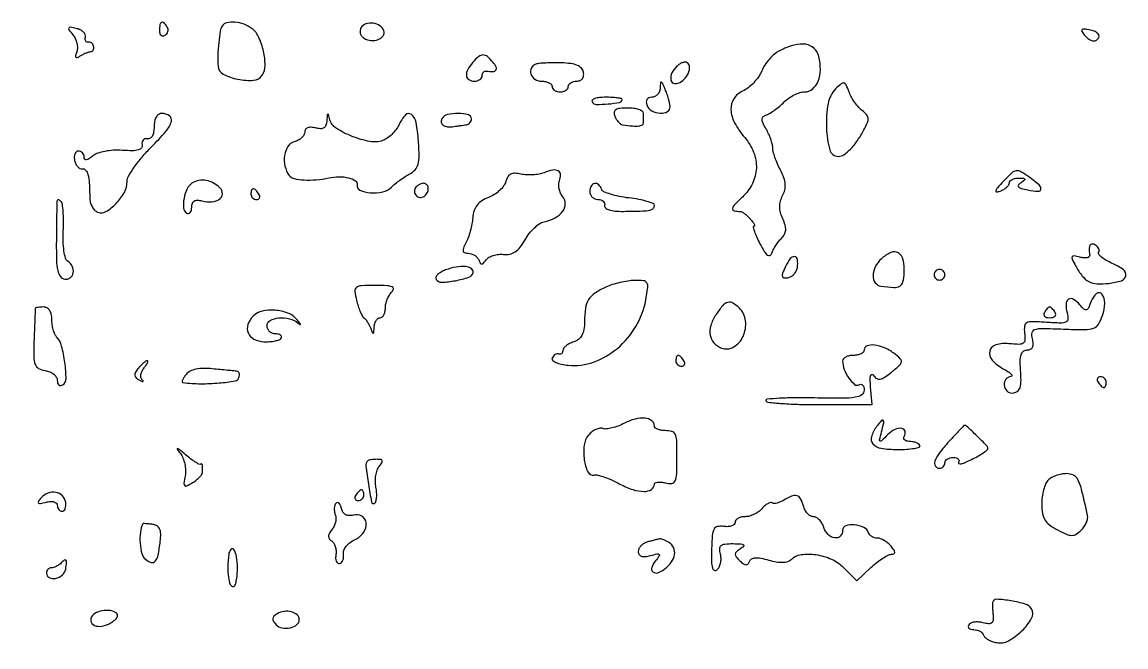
# Model space of a CAD drawing. Extents: x 0 to 5034, y 0 to 2560.
# Drawn here: x 3542.5 to 3747.7, y 1995.8 to 2112 of the extents above; entities that cross this region are included whole.
import ezdxf

# ---------------------------------------------------------------- set-up
doc = ezdxf.new("R2010")
doc.units = 0

msp = doc.modelspace()

# ---------------------------------------------------------------- linework, layer by layer
msp.add_lwpolyline([(3315.229798, 2294.725646, 0.000021), (3228.5, 2295.347967, -0.000415)], format="xyb")
for points in [[(3568, 2110.440983, 0.067432), (3568.074611, 2109.890269, 0.140899), (3568.298542, 2109.524436, 0.190788), (3568.63036, 2109.397824, 0.136093), (3569.016312, 2109.510081, 0.090427), (3569.360589, 2109.820631, 0.095498), (3569.565079, 2110.22714, 0.099685), (3569.598899, 2110.665803, 0.108373), (3569.457295, 2111.069098, 0.050477), (3568.86686, 2111.838655, 0.315493), (3568.407182, 2111.933879, 0.25701), (3568.085158, 2111.519563, 0.039415)], [(3579.659598, 2111.25, 0.097339), (3579.296514, 2110.269307, 0.014389), (3579.017651, 2108.164811, 0.017131), (3578.858131, 2105.846687, 0.024828), (3578.889309, 2103.795313, 0.261432), (3579.847777, 2102.320376, 0.070569), (3582.572724, 2101.349672, 0.069282), (3585.507303, 2101.164652, 0.235166), (3587.107731, 2102.118166, 0.143959), (3587.636844, 2103.920236, 0.053915), (3587.349847, 2106.565018, 0.053699), (3586.487843, 2109.139341, 0.119682), (3585.215358, 2110.75, 0.077138), (3583.754787, 2111.566898, 0.066656), (3582.039743, 2111.955588, 0.075794), (3580.521448, 2111.862028, 0.205133)], [(3605.465121, 2110.943565, 0.109515), (3605.288636, 2110.437276, 0.099838), (3605.33385, 2109.88552, 0.09517), (3605.594463, 2109.373159, 0.089465), (3606.031201, 2108.980717, 0.117251), (3607.315466, 2108.554928, 0.112625), (3608.674624, 2108.743139, 0.149379), (3609.570477, 2109.436222, 0.238667), (3609.709398, 2110.373207, 0.169534), (3608.992206, 2111.302562, 0.111481), (3607.713439, 2111.777519, 0.112955), (3606.368131, 2111.654251, 0.177039)], [(3551.893708, 2109.628074, -0.063044), (3552.357806, 2108.898894, -0.053668), (3552.656677, 2108.036612, -0.056105), (3552.755312, 2107.177583, -0.092421), (3552.62333, 2106.460797, 0.027412), (3552.40053, 2105.769062, 0.240402), (3552.467142, 2105.46412, 0.332227), (3552.723187, 2105.400816, 0.041701), (3553.261454, 2105.682749, -0.023502), (3553.790696, 2105.984964, -0.022135), (3554.35649, 2106.242801, -0.022722), (3554.877846, 2106.425989, -0.068116), (3555.25, 2106.484687, 0.145571), (3555.515609, 2106.56963, 0.129355), (3555.70625, 2106.789252, 0.104772), (3555.789425, 2107.116611, 0.071373), (3555.75, 2107.5, 0.0758), (3555.598012, 2107.863237, 0.09521), (3555.353125, 2108.132812, 0.109702), (3555.055244, 2108.267618, 0.132821), (3554.75, 2108.25, -0.170876), (3554.486678, 2108.254406, -0.183777), (3554.29375, 2108.423179, -0.118163), (3554.208501, 2108.752438, -0.05633), (3554.25, 2109.19061, 0.161848), (3554.194293, 2109.677393, 0.095635), (3553.848413, 2110.156242, 0.077252), (3553.265982, 2110.555016, 0.058473), (3552.531832, 2110.805949, 0.014237), (3551.420305, 2111.012889, 0.317546), (3551.141965, 2110.875211, 0.292396), (3551.165344, 2110.55303, 0.01284)], [(3740.057499, 2109.430717, 0.057839), (3740.575529, 2108.935862, 0.069725), (3741.163196, 2108.608881, 0.082515), (3741.727586, 2108.4922, 0.14929), (3742.179838, 2108.611146, 0.174572), (3742.62756, 2109.174461, 0.268114), (3742.508192, 2109.769411, 0.12951), (3741.725197, 2110.295141, 0.04703), (3740.415248, 2110.615318, 0.032229), (3739.671466, 2110.675915, 0.335379), (3739.438726, 2110.506105, 0.231359), (3739.494308, 2110.164781, 0.019148)], [(3683.278112, 2106.652192, 0.06126), (3682.347309, 2106.038526, 0.035247), (3681.387042, 2105.096691, 0.034691), (3680.542851, 2103.998273, 0.048341), (3679.960524, 2102.904696, -0.054316), (3679.36048, 2101.809516, -0.036893), (3678.461898, 2100.706248, -0.037135), (3677.4224, 2099.758419, -0.059455), (3676.397462, 2099.135234, 0.144322), (3674.779005, 2097.732289, 0.155303), (3674.23909, 2095.717287, 0.112082), (3674.92725, 2093.226699, 0.05578), (3676.797111, 2090.518333, -0.085513), (3678.45935, 2087.77703, -0.103998), (3678.958229, 2084.821657, -0.105665), (3678.223637, 2081.951615, -0.090815), (3676.353977, 2079.452251, 0.015208), (3674.905139, 2078.025198, 0.158963), (3674.549054, 2077.282881, 0.398768), (3674.850878, 2076.866218, 0.057654), (3676, 2076.785852, -0.153959), (3676.268415, 2076.714401, -0.022954), (3676.731894, 2076.389374, -0.024017), (3677.259094, 2075.940334, -0.018621), (3677.789427, 2075.404273, -0.020616), (3678.245334, 2074.864715, -0.046066), (3678.534084, 2074.412505, -0.096298), (3678.62041, 2074.11698, -0.441483), (3678.513746, 2074, 0.4854), (3678.380426, 2073.830679, 0.023894), (3678.61016, 2073.045312, 0.023708), (3679.028611, 2071.996931, 0.012898), (3679.635518, 2070.75, 0.016736), (3680.441464, 2069.316676, 0.086503), (3681.037748, 2068.634445, 0.294479), (3681.47873, 2068.586999, 0.197546), (3681.821912, 2068.982143, -0.04061), (3682.106498, 2069.643709, -0.021731), (3682.557217, 2070.411427, -0.021496), (3683.088429, 2071.159764, -0.031286), (3683.623628, 2071.766485, 0.072127), (3684.182855, 2072.515405, 0.108563), (3684.408086, 2073.295408, 0.088218), (3684.305479, 2074.214759, 0.035114), (3683.860033, 2075.407849, -0.041939), (3683.439323, 2076.583333, -0.063975), (3683.29679, 2077.656072, -0.068196), (3683.432447, 2078.67888, -0.055897), (3683.841481, 2079.703804, 0.064176), (3684.250462, 2080.779828, 0.079823), (3684.331339, 2081.845648, 0.06708), (3684.071459, 2083.021424, 0.031783), (3683.444362, 2084.444604, -0.018334), (3682.891499, 2085.613143, -0.018201), (3682.424281, 2086.821844, -0.018394), (3682.09391, 2087.906446, -0.064813), (3682, 2088.627876, 0.062255), (3681.914606, 2089.311058, 0.023217), (3681.632812, 2090.237998, 0.022578), (3681.228473, 2091.230971, 0.025383), (3680.75, 2092.144222, -0.021686), (3680.143247, 2093.281793, -0.124247), (3680.008875, 2093.946727, -0.215398), (3680.240971, 2094.401223, -0.082487), (3680.875, 2094.755653, 0.052562), (3681.531401, 2095.072862, 0.018691), (3682.396875, 2095.655567, 0.01831), (3683.306232, 2096.370931, 0.020559), (3684.125, 2097.125, -0.045047), (3684.985, 2097.84258, -0.036955), (3686.016924, 2098.449219, -0.038353), (3687.057117, 2098.865782, -0.076207), (3687.932612, 2099, 0.178699), (3689.386256, 2099.536667, 0.121005), (3690.426612, 2100.98587, 0.092219), (3690.856025, 2103.127666, 0.065056), (3690.571242, 2105.572172, 0.140422), (3689.687315, 2107.098503, 0.156211), (3688.16394, 2107.847453, 0.106705), (3685.998272, 2107.70521, 0.045611)], [(3626.25, 2104.504169, 0.054303), (3625.305906, 2103.163109, 0.145035), (3625.056866, 2102.032661, 0.237233), (3625.497593, 2101.292519, 0.142928), (3626.5, 2101, 0.064853), (3627.073457, 2101.074694, 0.082425), (3627.559375, 2101.29375, 0.098894), (3627.884432, 2101.618646, 0.148195), (3628, 2102, -0.075146), (3628.056406, 2102.373191, -0.101574), (3628.220313, 2102.671464, -0.119953), (3628.464378, 2102.848335, -0.137085), (3628.75, 2102.881579, 0.039276), (3629.974339, 2102.785775, 0.232224), (3630.534925, 2103.061273, 0.290849), (3630.585608, 2103.613182, 0.054609), (3630, 2104.5, 0.039376), (3628.955658, 2105.573922, 0.18185), (3628.158548, 2105.874758, 0.177262), (3627.348032, 2105.57911, 0.03708)], [(3637.994041, 2104.166667, 0.193315), (3637.147557, 2103.445734, 0.200368), (3637.051263, 2102.353187, 0.168378), (3637.78214, 2101.374031, 0.150101), (3639, 2101, -0.048028), (3639.765418, 2100.926307, -0.068025), (3640.4125, 2100.70625, -0.088204), (3640.848523, 2100.381882, -0.191087), (3641, 2100, 0.148195), (3641.115568, 2099.618646, 0.098894), (3641.440625, 2099.29375, 0.082425), (3641.926543, 2099.074694, 0.064853), (3642.5, 2099, 0.064853), (3643.073457, 2099.074694, 0.082425), (3643.559375, 2099.29375, 0.098894), (3643.884432, 2099.618646, 0.148195), (3644, 2100, -0.154938), (3644.121089, 2100.381387, -0.097747), (3644.462164, 2100.70625, -0.080104), (3644.971718, 2100.92549, -0.06169), (3645.573324, 2101, 0.098893), (3646.176774, 2101.120533, 0.13251), (3646.616385, 2101.460153, 0.12633), (3646.838799, 2101.98885, 0.08542), (3646.823324, 2102.645878, 0.139331), (3646.443187, 2103.392648, 0.104834), (3645.686353, 2103.926309, 0.068531), (3644.483908, 2104.25703, 0.025966), (3642.744041, 2104.395878, 0.008753), (3641.233148, 2104.411304, 0.010231), (3639.799395, 2104.371497, 0.009292), (3638.592438, 2104.290752, 0.059612)], [(3664.160081, 2103.760081, 0.079231), (3663.276385, 2102.541082, 0.138952), (3663.039196, 2101.327412, 0.265741), (3663.507736, 2100.646375, 0.206647), (3664.422681, 2100.608704, 0.107402), (3665.534394, 2101.337685, 0.089997), (3666.328612, 2102.506321, 0.112966), (3666.555346, 2103.670053, 0.251262), (3666.116407, 2104.428056, 0.149524), (3665.725973, 2104.530553, 0.072353), (3665.213286, 2104.434832, 0.061814), (3664.66291, 2104.16727, 0.052404)], [(3661.070285, 2099.75, -0.081782), (3660.932463, 2099.081584, -0.088922), (3660.589241, 2098.514062, -0.096306), (3660.097085, 2098.134084, -0.116892), (3659.531385, 2098, 0.094119), (3658.972145, 2097.893789, 0.166113), (3658.617923, 2097.592642, 0.151899), (3658.503306, 2097.114961, 0.075244), (3658.638374, 2096.5, 0.17785), (3659.533077, 2095.476649, 0.110992), (3661.081467, 2095.032625, 0.141745), (3662.425843, 2095.338089, 0.288076), (3662.929715, 2096.25, 0.040686), (3662.844334, 2096.867045, 0.014951), (3662.627618, 2097.720313, 0.014706), (3662.33418, 2098.642607, 0.017105), (3662, 2099.5, 0.005675), (3661.489401, 2100.652006, 0.223503), (3661.282091, 2100.827495, 0.467319), (3661.131074, 2100.721577, 0.011173)], [(3693.685668, 2099.542811, 0.155723), (3692.288084, 2096.834762, 0.051729), (3691.998494, 2092.323255, 0.054112), (3692.608809, 2088.212275, 0.341211), (3694.178417, 2087, 0.150791), (3695.224841, 2087.322924, 0.050614), (3696.461842, 2088.364399, 0.042047), (3697.750213, 2089.938792, 0.027601), (3698.968676, 2091.941471, 0.02533), (3699.60191, 2093.283937, 0.120124), (3699.728814, 2094.117993, 0.159208), (3699.441672, 2094.78988, 0.055002), (3698.653309, 2095.511556, -0.052757), (3697.979453, 2096.12289, -0.027991), (3697.276316, 2097.005635, -0.027524), (3696.651404, 2097.998798, -0.038088), (3696.212365, 2098.954961, 0.018123), (3695.656513, 2100.305089, 0.232934), (3695.246068, 2100.641295, 0.238879), (3694.73616, 2100.516306, 0.019014)], [(3648.417116, 2097.134109, 0.254262), (3649.204793, 2096.6839, 0.026877), (3651.395258, 2096.755034, 0.026191), (3653.535352, 2097.053511, 0.35933), (3654, 2097.616577, 0.362071), (3653.873529, 2097.768331, 0.014139), (3653.101414, 2097.88737, 0.019409), (3652.113794, 2097.972395, 0.011767), (3650.940983, 2098, 0.026952), (3649.804572, 2097.938699, 0.055737), (3648.937753, 2097.745645, 0.10349), (3648.462476, 2097.46285, 0.359763)], [(3652.638374, 2094.5, 0.045059), (3652.924708, 2093.916897, 0.047127), (3653.307216, 2093.403906, 0.051922), (3653.723321, 2093.029908, 0.122947), (3654.106989, 2092.875, 0.012002), (3655.960829, 2092.660733, 0.046808), (3657.11363, 2092.663594, 0.0982), (3657.764899, 2092.85922, 0.277625), (3658, 2093.25), (3658, 2094.073437), (3658, 2095, 0.253346), (3657.791991, 2095.384174, 0.063429), (3657.127969, 2095.70625, 0.049312), (3656.168592, 2095.927216, 0.031968), (3655.031385, 2096, 0.023909), (3653.600201, 2095.931524, 0.116597), (3652.837412, 2095.672153, 0.230808), (3652.54538, 2095.203458, 0.118031)], [(3567, 2092.5, -0.043529), (3566.914114, 2091.515332, -0.083466), (3566.65, 2090.77, -0.125613), (3566.245456, 2090.341814, -0.192646), (3565.75, 2090.25, 0.108081), (3565.29521, 2090.241844, 0.151903), (3564.948297, 2090.036358, 0.143384), (3564.766346, 2089.659409, 0.092721), (3564.776118, 2089.171645, -0.217262), (3564.643958, 2088.588661, -0.161691), (3564.092034, 2088.211565, -0.070568), (3562.979245, 2088.057157, -0.017265), (3561.125766, 2088.126791, 0.032006), (3559.487811, 2088.140038, 0.03272), (3557.873804, 2087.943262, 0.034892), (3556.490708, 2087.58052, 0.091877), (3555.599648, 2087.082701, -0.026181), (3554.888172, 2086.552561, -0.115631), (3554.401978, 2086.370784, -0.281226), (3554.117793, 2086.497946, -0.151586), (3554, 2086.877555, 0.094559), (3553.918242, 2087.306, 0.096779), (3553.684711, 2087.670282, 0.098926), (3553.336228, 2087.914131, 0.103705), (3552.926676, 2088, 0.178353), (3552.54888, 2087.86081, 0.122846), (3552.281063, 2087.485938, 0.090391), (3552.168872, 2086.919639, 0.057712), (3552.236066, 2086.25, 0.056071), (3552.458447, 2085.59506, 0.07409), (3552.807141, 2085.071181, 0.092), (3553.22273, 2084.753843, 0.165568), (3553.642723, 2084.694444, -0.267662), (3554.281352, 2084.471838, -0.114915), (3554.716205, 2083.643668, -0.050986), (3554.962665, 2082.043273, -0.012185), (3555.034193, 2079.349529, 0.06323), (3555.145858, 2078.485126, 0.060988), (3555.470314, 2077.664674, 0.065979), (3555.948304, 2077.009342, 0.111065), (3556.512282, 2076.633661, 0.226514), (3558.056283, 2076.75605, 0.069756), (3559.945265, 2078.233933, 0.065983), (3561.484938, 2080.319948, 0.126687), (3562, 2082.32014, -0.129239), (3562.269025, 2083.343557, -0.023787), (3563.317826, 2085.010222, -0.024136), (3564.768685, 2086.889315, -0.019912), (3566.486216, 2088.749374, 0.018418), (3569.184753, 2091.654399, 0.102516), (3570.213262, 2093.50434, 0.324981), (3569.861447, 2094.54731, 0.155493), (3568.440983, 2095, 0.15208), (3567.856992, 2094.818168, 0.111514), (3567.394098, 2094.316268, 0.083213), (3567.09772, 2093.521252, 0.047734)], [(3599.116001, 2093.633369, -0.066851), (3598.949475, 2092.79275, -0.170623), (3598.570504, 2092.311506, -0.154504), (3597.9443, 2092.145485, -0.052136), (3597, 2092.289749, 0.04838), (3596.167706, 2092.423291, 0.107536), (3595.536294, 2092.326675, 0.156904), (3595.146957, 2092.013531, 0.146579), (3595, 2091.523012, -0.133914), (3594.855161, 2090.991921, -0.073189), (3594.428372, 2090.462642, -0.064352), (3593.798142, 2090.015048, -0.058376), (3593.054032, 2089.724381, 0.188257), (3591.875668, 2088.868935, 0.107029), (3591.250596, 2087.195374, 0.092808), (3591.332525, 2085.192287, 0.103666), (3592.141481, 2083.440237, 0.182416), (3593.026313, 2082.872112, 0.03815), (3594.884438, 2082.622274, 0.036477), (3597.153584, 2082.657515, 0.031891), (3599.5, 2083.01745, -0.052755), (3601.378959, 2083.226036, -0.060582), (3603.171202, 2083.017436, -0.080632), (3604.431666, 2082.487783, -0.311933), (3604.75, 2081.75, 0.346141), (3605.271383, 2080.72122, 0.091026), (3607.185421, 2080.224921, 0.072903), (3609.522277, 2080.396742, 0.142568), (3611.144916, 2081.287773, -0.025438), (3611.821729, 2081.899013, -0.0137), (3612.71253, 2082.585058, -0.013612), (3613.66096, 2083.236211, -0.020782), (3614.520636, 2083.743224, 0.089025), (3615.519604, 2084.532858, 0.116808), (3616.066889, 2085.554577, 0.067654), (3616.262955, 2087.126434, 0.014213), (3616.153487, 2089.90116, 0.029469), (3615.720174, 2093.300748, 0.179198), (3614.823101, 2094.796173, 0.39782), (3613.709949, 2094.705344, 0.075976), (3612.487128, 2092.840833, -0.055112), (3611.961143, 2091.961206, -0.039329), (3611.197329, 2091.103658, -0.039857), (3610.327203, 2090.393001, -0.065407), (3609.482503, 2089.959066, -0.133649), (3607.115902, 2089.773601, -0.047212), (3603.820426, 2090.727904, -0.046481), (3600.849351, 2092.233817, -0.189709), (3599.673115, 2093.834174, 0.005102), (3599.412177, 2094.780458, 0.43388), (3599.292597, 2094.841621, 0.29487), (3599.191376, 2094.708848, 0.003953)], [(3620.542705, 2094.069098, 0.166337), (3620.382637, 2093.366235, 0.219792), (3620.715146, 2092.80956, 0.131818), (3621.554255, 2092.51507, 0.056596), (3622.75, 2092.560134, -0.001731), (3623.30154, 2092.641957, -0.001195), (3623.926562, 2092.730946, -0.001204), (3624.527973, 2092.813631, -0.002466), (3625, 2092.875, 0.094555), (3625.381853, 2092.998542, 0.085885), (3625.70625, 2093.257031, 0.086153), (3625.924157, 2093.608679, 0.096013), (3626, 2094, 0.343292), (3625.429927, 2094.732452, 0.058915), (3623.561572, 2094.977392, 0.055064), (3621.557221, 2094.781638, 0.205275)], [(3639.5, 2083.969875, -0.049678), (3638.566664, 2083.709031, -0.028776), (3637.40857, 2083.574426, -0.028524), (3636.21979, 2083.573069, -0.04228), (3635.18875, 2083.718788, 0.046719), (3634.06372, 2083.867635, 0.12559), (3633.280467, 2083.699297, 0.144502), (3632.739895, 2083.197123, 0.069967), (3632.372956, 2082.318184, -0.095155), (3631.984637, 2081.505016, -0.048006), (3631.223014, 2080.656008, -0.04528), (3630.237689, 2079.90203, -0.050478), (3629.166768, 2079.36905, 0.051703), (3627.916388, 2078.742938, 0.085228), (3627.043855, 2077.950078, 0.087695), (3626.501568, 2076.929009, 0.057738), (3626.239376, 2075.621638, -0.026717), (3626.076993, 2074.43497, -0.018855), (3625.773855, 2073.123303, -0.019093), (3625.387588, 2071.887784, -0.037569), (3624.971631, 2070.946991, 0.02409), (3624.501214, 2069.956074, 0.151783), (3624.449455, 2069.405834, 0.270504), (3624.7251, 2069.101418, 0.076799), (3625.381483, 2069, -0.078246), (3625.974417, 2068.906638, -0.063984), (3626.555843, 2068.632812, -0.065224), (3627.038299, 2068.227927, -0.089454), (3627.340536, 2067.75, 0.043171), (3627.639012, 2067.164949, 0.262519), (3627.926436, 2067.008188, 0.20961), (3628.259062, 2067.159685, 0.028748), (3628.745168, 2067.769873, -0.108622), (3629.25733, 2068.23676, -0.055326), (3630.059242, 2068.587446, -0.051172), (3631.006001, 2068.77883, -0.053355), (3631.958388, 2068.769873, 0.079706), (3633.130386, 2068.820374, 0.099236), (3634.132646, 2069.244079, 0.079745), (3635.047584, 2070.108372, 0.035193), (3635.968002, 2071.5, -0.037531), (3636.752634, 2072.674368, -0.037033), (3637.707223, 2073.723868, -0.039511), (3638.681875, 2074.51156, -0.102731), (3639.510192, 2074.85785, 0.073196), (3641.540456, 2075.570024, 0.111954), (3642.9538, 2076.776209, 0.154305), (3643.445154, 2078.187012, 0.182401), (3642.987432, 2079.515144, -0.06531), (3642.566394, 2080.183305, -0.054191), (3642.298943, 2080.980794, -0.056229), (3642.216256, 2081.781008, -0.089496), (3642.34445, 2082.45524, 0.095645), (3642.551609, 2083.622147, 0.273124), (3642.138317, 2084.29889, 0.173667), (3641.127358, 2084.446922, 0.043349)], [(3724.901215, 2082.394848, 0.008807), (3723.787347, 2081.166536, 0.098004), (3723.458205, 2080.59642, 0.544758), (3723.616281, 2080.396657, 0.067643), (3724.273526, 2080.551468, 0.042048), (3724.934129, 2080.870945, 0.049755), (3725.492848, 2081.281687, 0.057097), (3725.877442, 2081.717219, 0.153513), (3726, 2082.106989, -0.188807), (3726.13304, 2082.446747, -0.090112), (3726.514062, 2082.73318, -0.069475), (3727.080292, 2082.924697, -0.049083), (3727.75, 2082.984687, -0.015976), (3728.619918, 2082.949262, -0.270777), (3728.847437, 2082.793099, -0.353663), (3728.790286, 2082.559017, -0.021643), (3728.15805, 2082.118842, 0.085933), (3727.69103, 2081.695527, 0.368271), (3727.705857, 2081.348613, 0.140785), (3728.200485, 2081.050344, 0.018507), (3729.40805, 2080.772826, 0.028094), (3731.372309, 2080.510606, 0.413968), (3731.851652, 2080.921317, 0.242702), (3731.524486, 2081.697692, 0.016894), (3729.596264, 2083.200369, 0.026615), (3728.112417, 2084.161954, 0.174667), (3727.253527, 2084.314637, 0.145851), (3726.411967, 2083.898133, 0.016845)], [(3574.110595, 2082.068351, 0.144426), (3573.154671, 2081.00094, 0.064713), (3572.566861, 2079.192333, 0.067616), (3572.47781, 2077.411546, 0.237352), (3573.061467, 2076.462011, 0.167629), (3573.416982, 2076.381987, 0.190168), (3573.724306, 2076.544576, 0.12144), (3573.932192, 2076.957258, 0.056294), (3574, 2077.557614, -0.08092), (3574.116668, 2078.273781, -0.173955), (3574.458164, 2078.707098, -0.149464), (3575.040343, 2078.863319, -0.055359), (3575.889302, 2078.739199, 0.080079), (3577.75606, 2078.559511, 0.140368), (3579.206823, 2079.077223, 0.242326), (3579.706765, 2080.052645, 0.19843), (3579.251764, 2081.148236, 0.070518), (3578.047761, 2082.053299, 0.081857), (3576.698181, 2082.53137, 0.087413), (3575.340694, 2082.535051, 0.095767)], [(3585, 2080, 0.105053), (3585.081062, 2079.618444, 0.099167), (3585.311086, 2079.29375, 0.09642), (3585.654762, 2079.076123, 0.093332), (3586.059017, 2079, 0.108972), (3586.413961, 2079.078288, 0.182303), (3586.6254, 2079.29375, 0.161196), (3586.656512, 2079.6179, 0.082592), (3586.5, 2080, 0.029505), (3586.231006, 2080.382774, 0.035638), (3585.933975, 2080.70625, 0.038439), (3585.65171, 2080.934461, 0.151918), (3585.440983, 2081, 0.210953), (3585.272352, 2080.92554, 0.081139), (3585.129539, 2080.70625, 0.061769), (3585.032345, 2080.382849, 0.042167)], [(3615.542705, 2081.069098, 0.195483), (3615.412739, 2080.300347, 0.177971), (3615.849183, 2079.620737, 0.173509), (3616.632003, 2079.375083, 0.18866), (3617.36052, 2079.693853, 0.094258), (3617.860497, 2080.428701, 0.135693), (3617.969472, 2081.203471, 0.182678), (3617.664889, 2081.772622, 0.181466), (3617.059017, 2082, 0.08447), (3616.65652, 2081.931514, 0.05343), (3616.225445, 2081.726548, 0.051896), (3615.832549, 2081.425195, 0.064898)], [(3648, 2080.5, 0.099038), (3648.114514, 2079.927543, 0.097945), (3648.440625, 2079.440625, 0.097945), (3648.927543, 2079.114514, 0.099038), (3649.5, 2079, -0.076139), (3650.054335, 2078.915095, -0.108047), (3650.485937, 2078.668419, -0.128576), (3650.727021, 2078.300896, -0.136532), (3650.75, 2077.871212, 0.288477), (3650.913943, 2077.413216, 0.091548), (3651.585689, 2077.06114, 0.054451), (3652.717273, 2076.841899, 0.02368), (3654.25, 2076.787879, 0.003128), (3657.835353, 2076.85377, 0.040367), (3659.165517, 2076.994384, 0.149503), (3659.765762, 2077.309031, 0.200413), (3660, 2077.869948, 0.304009), (3659.753285, 2078.238216, 0.025368), (3658.614318, 2078.640534, 0.027047), (3657.090742, 2079.004904, 0.017108), (3655.282785, 2079.271594, -0.020656), (3653.449315, 2079.555351, -0.028871), (3651.843704, 2079.969747, -0.028563), (3650.612735, 2080.443542, -0.209099), (3650.199451, 2080.901646, 0.126743), (3649.656472, 2081.741557, 0.235564), (3648.895735, 2081.962016, 0.229306), (3648.24596, 2081.48682, 0.122745)], [(3548.944444, 2078.666667, 0.016458), (3548.920418, 2078.188719, 0.000505), (3548.888201, 2076.213021, 0.000993), (3548.85721, 2073.884646, 0.000687), (3548.830993, 2071.25, 0.009127), (3548.865238, 2067.711513, 0.04717), (3549.103585, 2065.770795, 0.102723), (3549.587705, 2064.6902, 0.188977), (3550.386549, 2064.176676, 0.212766), (3551.407391, 2064.406571, 0.194802), (3551.968842, 2065.332207, 0.152187), (3551.790485, 2066.583226, 0.144378), (3550.931249, 2067.542491, -0.191941), (3550.530564, 2068.082958, -0.028355), (3550.252452, 2069.441064, -0.028563), (3550.100224, 2071.162882, -0.021027), (3550.12125, 2073.078173, 0.013797), (3550.170033, 2074.995762, 0.018797), (3550.101307, 2076.72394, 0.015879), (3549.94758, 2078.127499, 0.162547), (3549.690002, 2078.643332, 0.052258), (3549.421152, 2078.861175, 0.137168), (3549.186369, 2078.934812, 0.232305), (3549.023457, 2078.861037, 0.152649)], [(3740.881579, 2070.309017, 0.027366), (3740.847673, 2069.935902, 0.015289), (3740.845241, 2069.479804, 0.015217), (3740.871025, 2069.017162, 0.023832), (3740.924169, 2068.622231, -0.266925), (3740.821505, 2068.332258, -0.129249), (3740.455423, 2068.154623, -0.074659), (3739.851276, 2068.127025, -0.038115), (3739.10234, 2068.262986, 0.021151), (3737.976427, 2068.507068, 0.333475), (3737.647567, 2068.338953, 0.232127), (3737.64831, 2067.903064, 0.012389), (3738.309751, 2066.640755, 0.037682), (3739.554506, 2064.752253, 0.107072), (3740.754216, 2063.74303, 0.10916), (3742.249631, 2063.331435, 0.04004), (3744.453023, 2063.395148, 0.048513), (3746.827609, 2063.891089, 0.279467), (3747.641292, 2064.813369, 0.290088), (3747.186783, 2065.929276, 0.050697), (3745.120394, 2067.107002, -0.024345), (3744.011564, 2067.663847, -0.04082), (3743.148969, 2068.248519, -0.051504), (3742.612883, 2068.779043, -0.320677), (3742.588434, 2069.143089, 0.140115), (3742.679479, 2069.46558, 0.099939), (3742.603601, 2069.83519, 0.085207), (3742.371472, 2070.195994, 0.068989), (3742.016312, 2070.489919, 0.063542), (3741.618629, 2070.670699, 0.114962), (3741.263755, 2070.695876, 0.159653), (3741.009193, 2070.56505, 0.159864)], [(3702.203365, 2067.974836, 0.087189), (3701.074666, 2066.48031, 0.11399), (3700.65911, 2064.824548, 0.158541), (3701.056687, 2063.518826, 0.208362), (3702.106989, 2062.875, 0.019761), (3704.512447, 2062.63473, 0.143589), (3705.632077, 2062.891208, 0.208744), (3706.215448, 2063.660507, 0.048407), (3706.448095, 2065.305611, 0.060593), (3706.258722, 2067.750889, 0.205605), (3705.369907, 2069.039292, 0.249443), (3703.970529, 2069.140842, 0.083583)], [(3621.185755, 2065.878422, 0.039788), (3620.338933, 2065.483986, 0.06618), (3619.712101, 2065.009834, 0.096717), (3619.388843, 2064.535492, 0.244434), (3619.418852, 2064.131301, 0.272139), (3620.435971, 2063.594239, 0.034363), (3623.005756, 2063.889235, 0.034448), (3625.514788, 2064.534877, 0.263887), (3626.299555, 2065.404671, 0.318632), (3625.9952, 2066.126795, 0.116173), (3624.883854, 2066.499635, 0.068985), (3623.147432, 2066.420795, 0.043338)], [(3684.379563, 2066.524542, 0.016224), (3683.844329, 2065.287971, 0.146347), (3683.79458, 2064.706951, 0.319258), (3684.08567, 2064.437118, 0.068906), (3684.812823, 2064.443034, 0.095997), (3685.412366, 2064.653184, 0.072633), (3685.958666, 2065.089162, 0.070681), (3686.370413, 2065.676902, 0.08124), (3686.577805, 2066.329158, 0.063478), (3686.606362, 2067.836624, 0.357765), (3686.072408, 2068.360426, 0.261788), (3685.255603, 2067.992293, 0.048624)], [(3712, 2065, 0.099038), (3712.076342, 2064.618362, 0.097945), (3712.29375, 2064.29375, 0.097945), (3712.618362, 2064.076342, 0.099038), (3713, 2064, 0.099038), (3713.381638, 2064.076342, 0.097945), (3713.70625, 2064.29375, 0.097945), (3713.923658, 2064.618362, 0.099038), (3714, 2065, 0.099038), (3713.923658, 2065.381638, 0.097945), (3713.70625, 2065.70625, 0.097945), (3713.381638, 2065.923658, 0.099038), (3713, 2066, 0.099038), (3712.618362, 2065.923658, 0.097945), (3712.29375, 2065.70625, 0.097945), (3712.076342, 2065.381638, 0.099038)], [(3604.63492, 2060.25, 0.018055), (3604.943646, 2059.160496, 0.021621), (3605.314718, 2058.160938, 0.020965), (3605.693679, 2057.357279, 0.116863), (3606.004028, 2057, -0.070952), (3606.310799, 2056.705748, -0.024966), (3606.663368, 2056.20625, -0.024199), (3607.001334, 2055.610921, -0.026059), (3607.271109, 2055, 0.010258), (3607.586343, 2054.220374, 0.403256), (3607.743056, 2054.154225, 0.289553), (3607.864413, 2054.317253, 0.007783), (3607.921053, 2055.25, -0.054847), (3608.025421, 2055.919404, -0.072185), (3608.270559, 2056.485938, -0.089519), (3608.612237, 2056.866926, -0.166817), (3609, 2057, 0.17482), (3609.381591, 2057.137625, 0.093122), (3609.70625, 2057.52875, 0.073362), (3609.925973, 2058.111367, 0.053595), (3610, 2058.8, -0.056383), (3610.08791, 2059.577103, -0.038823), (3610.3525, 2060.42375, -0.039117), (3610.740359, 2061.209158, -0.062206), (3611.2, 2061.8, 0.155602), (3611.489734, 2062.36108, 0.353852), (3611.271031, 2062.75, 0.084192), (3610.311395, 2062.95488, 0.010588), (3608.180948, 2063, 0.010358), (3605.493641, 2062.944324, 0.155793), (3604.625566, 2062.626929, 0.261839), (3604.3341, 2061.93559, 0.031716)], [(3651, 2062.70999, 0.038295), (3648.928117, 2061.553168, 0.107314), (3647.775837, 2060.367709, 0.103921), (3647.198438, 2058.787376, 0.034611), (3647.015313, 2056.317388, -0.035956), (3646.898514, 2054.797431, -0.084492), (3646.544643, 2053.719338, -0.107965), (3645.921883, 2052.981227, -0.087102), (3645, 2052.5, 0.039709), (3644.234602, 2052.188321, 0.0497), (3643.5875, 2051.777735, 0.058089), (3643.141156, 2051.335507, 0.170109), (3643, 2050.932612, -0.083592), (3642.943223, 2050.595376, -0.125353), (3642.779687, 2050.347392, -0.143167), (3642.535511, 2050.228237, -0.123457), (3642.25, 2050.25, 0.131347), (3641.925706, 2050.269661, 0.085148), (3641.573438, 2050.132812, 0.075001), (3641.247259, 2049.863528, 0.066921), (3641, 2049.5, 0.332743), (3641.073624, 2049.092606, 0.082789), (3641.675, 2048.694838, 0.052591), (3642.693371, 2048.364037, 0.028279), (3644, 2048.16328, 0.110882), (3648.688648, 2048.752198, 0.088368), (3653.118444, 2051.300839, 0.08442), (3656.558643, 2055.352291, 0.088422), (3658.397472, 2060.25, 0.012419), (3658.774223, 2062.615508, 0.164417), (3658.607206, 2063.470958, 0.244267), (3657.983034, 2063.873602, 0.029501), (3656.295313, 2063.93232, 0.031438), (3655.043377, 2063.823047, 0.019238), (3653.586748, 2063.545342, 0.019256), (3652.159808, 2063.157534, 0.032211)], [(3741.22589, 2060.081603, -0.01767), (3740.700958, 2058.803289, -0.212733), (3740.312515, 2058.458039, -0.274881), (3739.860833, 2058.563383, -0.028115), (3739.0821, 2059.401076, 0.07692), (3737.928845, 2060.421847, 0.291848), (3737.010094, 2060.424671, 0.254888), (3736.528121, 2059.556508, 0.065953), (3736.733138, 2057.91248, -0.068544), (3736.870835, 2056.75988, -0.287378), (3736.506625, 2056.201113, -0.116704), (3735.522145, 2056.000402, -0.009617), (3732.889258, 2056.133401, 0.010354), (3730.221412, 2056.264221, 0.121892), (3729.213712, 2056.044904, 0.260937), (3728.795682, 2055.438331, 0.058554), (3728.826995, 2054.136481, -0.045092), (3728.891833, 2052.863685, -0.238245), (3728.562781, 2052.271245, -0.157813), (3727.778216, 2052.0431, -0.018197), (3725.922904, 2052.166557, 0.09282), (3723.470382, 2051.964318, 0.274986), (3722.344461, 2050.795492, 0.248298), (3722.781956, 2049.129162, 0.082625), (3724.836518, 2047.526644, -0.019185), (3725.780167, 2046.966232, -0.059153), (3726.350415, 2046.493244, -0.236575), (3726.438412, 2046.204256, -0.356482), (3726.25, 2046.040038, 0.226691), (3725.337547, 2045.567477, 0.18433), (3725.027233, 2044.498463, 0.170039), (3725.502763, 2043.430488, 0.206625), (3726.5, 2043, 0.138616), (3727.438538, 2043.26529, 0.186147), (3727.969683, 2043.96143, 0.076306), (3728.155692, 2045.369263, 0.011223), (3728.030596, 2048.25, -0.03571), (3728.037351, 2049.467776, -0.091449), (3728.262548, 2050.316614, -0.140412), (3728.700115, 2050.814792, -0.143748), (3729.331014, 2051, 0.108735), (3729.946681, 2051.135491, 0.180143), (3730.316697, 2051.508705, 0.126954), (3730.427577, 2052.146706, 0.043852), (3730.269794, 2053.07631, -0.105561), (3730.217775, 2054.220415, -0.282494), (3730.731323, 2054.811229, -0.080884), (3732.114651, 2055.010676, -0.005642), (3736.05279, 2054.894441, 0.007837), (3740.055451, 2054.79389, 0.08594), (3741.636336, 2055.052286, 0.174508), (3742.554659, 2055.793403, 0.056183), (3743.301877, 2057.405632, 0.072103), (3743.721283, 2059.739662, 0.175169), (3743.19029, 2061.380458, 0.428793), (3742.199378, 2061.480717, 0.127474)], [(3544.94007, 2058.75, 0.047625), (3544.912515, 2058.554607, 0.000368), (3544.841911, 2056.957813, 0.001356), (3544.767252, 2055.126179, 0.00087), (3544.69007, 2053, 0.009608), (3544.640073, 2049.738883, 0.084279), (3544.886517, 2048.320604, 0.187546), (3545.524493, 2047.579848, 0.087206), (3546.75, 2047.180449, -0.061971), (3547.610246, 2046.947119, -0.072258), (3548.339063, 2046.517236, -0.083938), (3548.829902, 2045.964474, -0.140577), (3549, 2045.371432, 0.072579), (3549.076276, 2044.848729, 0.148566), (3549.302763, 2044.506615, 0.188665), (3549.638856, 2044.395947, 0.125331), (3550.030684, 2044.518964, 0.264071), (3550.637721, 2045.62785, 0.028205), (3550.418759, 2048.668736, 0.032551), (3549.816905, 2051.742532, 0.122609), (3548.878709, 2053.45, -0.087251), (3548.540815, 2053.974418, -0.033576), (3548.258121, 2054.796562, -0.031986), (3548.064791, 2055.74976, -0.034052), (3548, 2056.7, 0.055266), (3547.896542, 2057.633142, 0.089503), (3547.586957, 2058.366667, 0.113178), (3547.104698, 2058.831961, 0.136361), (3546.5, 2059, 0.015625), (3545.920821, 2058.981897, 0.024109), (3545.423021, 2058.926562, 0.020885), (3545.037514, 2058.848145, 0.28028)], [(3585.446856, 2057.303998, 0.11187), (3584.456022, 2055.732633, 0.184685), (3584.495508, 2054.183518, 0.180061), (3585.565055, 2053.028608, 0.106324), (3587.406146, 2052.547504, 0.027307), (3588.490797, 2052.559276, 0.034568), (3589.484053, 2052.693744, 0.037007), (3590.268994, 2052.917462, 0.16795), (3590.632122, 2053.213778, 0.192903), (3590.683924, 2053.511183, 0.184505), (3590.517336, 2053.769047, 0.108613), (3590.122087, 2053.943631, 0.049931), (3589.559017, 2054, -0.095165), (3588.963945, 2054.114295, -0.09695), (3588.457961, 2054.440625, -0.098802), (3588.119235, 2054.927627, -0.103052), (3588, 2055.5, -0.275033), (3588.589663, 2056.490899, -0.103027), (3590.199971, 2056.974736, -0.08296), (3592.194654, 2056.816851, -0.112215), (3593.803571, 2056.003571, 0.028161), (3594.161916, 2055.739425, 0.727463), (3594.224424, 2055.789862, 0.081019), (3594.062704, 2056.067356, 0.007487), (3593.546138, 2056.675291, 0.119992), (3591.860352, 2057.8602, 0.074223), (3589.48819, 2058.404735, 0.075843), (3587.119208, 2058.229284, 0.140941)], [(3671.413102, 2057.50772, 0.069839), (3670.492755, 2055.55576, 0.119237), (3670.378483, 2053.76662, 0.141621), (3671.081077, 2052.330301, 0.117557), (3672.490054, 2051.365443, 0.23029), (3674.746087, 2051.560579, 0.154452), (3676.494744, 2053.532962, 0.132414), (3676.945576, 2056.407516, 0.171057), (3675.8, 2058.8, 0.061931), (3674.602258, 2059.732829, 0.209086), (3673.639934, 2059.854491, 0.149121), (3672.678476, 2059.221086, 0.028048)], [(3732.5, 2058, 0.146489), (3732.397987, 2057.620597, 0.191582), (3732.538811, 2057.29375, 0.134005), (3732.925364, 2057.072951, 0.063222), (3733.5, 2057, 0.063222), (3734.074636, 2057.072951, 0.134005), (3734.461189, 2057.29375, 0.191582), (3734.602013, 2057.620597, 0.146489), (3734.5, 2058, 0.025622), (3734.235369, 2058.382847, 0.032351), (3733.951311, 2058.70625, 0.033983), (3733.686704, 2058.937141, 0.163822), (3733.5, 2059, 0.163822), (3733.313296, 2058.937141, 0.033983), (3733.048689, 2058.70625, 0.032351), (3732.764631, 2058.382847, 0.025622)], [(3664, 2049, 0.105053), (3664.081062, 2048.618444, 0.099167), (3664.311086, 2048.29375, 0.09642), (3664.654762, 2048.076123, 0.093332), (3665.059017, 2048, 0.108972), (3665.413961, 2048.078288, 0.182303), (3665.6254, 2048.29375, 0.161196), (3665.656512, 2048.6179, 0.082592), (3665.5, 2049, 0.029505), (3665.231006, 2049.382774, 0.035638), (3664.933975, 2049.70625, 0.038439), (3664.65171, 2049.934461, 0.151918), (3664.440983, 2050, 0.210953), (3664.272352, 2049.92554, 0.081139), (3664.129539, 2049.70625, 0.061769), (3664.032345, 2049.382849, 0.042167)], [(3699, 2051, -0.191087), (3698.848523, 2050.618118, -0.088204), (3698.4125, 2050.29375, -0.068025), (3697.765418, 2050.073693, -0.048028), (3697, 2050, 0.051316), (3696.234741, 2049.921252, 0.071248), (3695.5875, 2049.686938, 0.091301), (3695.15242, 2049.341043, 0.181196), (3695, 2048.934259, 0.094528), (3695.292196, 2047.402523, 0.057268), (3696.165877, 2045.770068, 0.063996), (3697.2248, 2044.595423, 0.326657), (3698.050173, 2044.531009, -0.157384), (3698.410226, 2044.619641, -0.191305), (3698.720988, 2044.469954, -0.127298), (3698.931085, 2044.076667, -0.059421), (3699, 2043.498829, -0.251078), (3698.555546, 2042.669535, -0.109164), (3697.353222, 2042.204087, -0.038436), (3694.924831, 2042.021477, -0.00505), (3689.75, 2042.08294, 0.007314), (3686.220159, 2042.108878, 0.012696), (3683.290625, 2042.013134, 0.00678), (3680.935113, 2041.84414, 0.488325), (3680.75, 2041.559795, 0.294678), (3681.120827, 2041.268279, 0.005139), (3683.790054, 2041.046731, 0.011157), (3686.993191, 2040.885733, 0.006977), (3690.748056, 2040.833333), (3700.496111, 2040.833333), (3700.204796, 2044.166667, -0.013935), (3700.121648, 2045.567087, -0.07814), (3700.214596, 2046.30963, -0.411241), (3700.45863, 2046.446128, -0.177712), (3700.792507, 2046.206719, 0.112639), (3701.353221, 2045.684881, 0.184629), (3701.985625, 2045.582809, 0.099699), (3702.816673, 2045.937961, 0.02098), (3704.085766, 2046.891878, 0.01151), (3705.622795, 2048.211747, 0.182182), (3705.934283, 2048.813237, 0.242027), (3705.721725, 2049.382259, 0.021099), (3704.5, 2050.403356, 0.062132), (3702.745642, 2051.430991, 0.074568), (3700.897129, 2051.916641, 0.114171), (3699.528301, 2051.752562, 0.315961)], [(3564.073886, 2047.589028, 0.03892), (3563.554932, 2046.854248, 0.150137), (3563.42416, 2046.31771, 0.184594), (3563.627488, 2045.867315, 0.06466), (3564.201442, 2045.428702, 0.016746), (3564.67047, 2045.17859, 0.145908), (3564.900785, 2045.139852, 0.539115), (3564.949252, 2045.237981, 0.051532), (3564.758676, 2045.497665, -0.144798), (3564.559537, 2045.911524, -0.083091), (3564.562285, 2046.469816, -0.070874), (3564.760494, 2047.083858, -0.059816), (3565.131121, 2047.657991, 0.020857), (3565.523818, 2048.173471, 0.04512), (3565.770845, 2048.605785, 0.087861), (3565.844982, 2048.891735, 0.437369), (3565.744889, 2049, 0.152428), (3565.482379, 2048.918068, 0.024047), (3565.047782, 2048.585527, 0.024812), (3564.558874, 2048.129294, 0.019407)], [(3572.954586, 2046.445279, 0.026579), (3572.538054, 2045.885342, 0.055781), (3572.2903, 2045.403569, 0.106063), (3572.239773, 2045.074167, 0.364295), (3572.377555, 2044.928571, 0.026677), (3575.675044, 2044.727463, 0.024142), (3579.087924, 2044.866461, 0.017242), (3582.051349, 2045.234197, 0.279749), (3582.785714, 2045.857143, 0.067361), (3582.86932, 2046.298452, 0.103641), (3582.80997, 2046.68121, 0.132997), (3582.61993, 2046.944711, 0.154334), (3582.333333, 2047.057616, -0.006604), (3581.819174, 2047.099995, -0.000762), (3580.665857, 2047.212184, -0.000917), (3579.294452, 2047.350237, -0.000748), (3577.827031, 2047.502895, 0.029849), (3576.172178, 2047.578203, 0.049927), (3574.789208, 2047.419894, 0.061885), (3573.705851, 2047.039888, 0.104655)], [(3742.5, 2045, 0.029505), (3742.768994, 2044.617226, 0.035638), (3743.066025, 2044.29375, 0.038439), (3743.34829, 2044.065539, 0.151918), (3743.559017, 2044, 0.210953), (3743.727648, 2044.07446, 0.081139), (3743.870461, 2044.29375, 0.061769), (3743.967655, 2044.617151, 0.042167), (3744, 2045, 0.105053), (3743.918938, 2045.381556, 0.099167), (3743.688914, 2045.70625, 0.09642), (3743.345238, 2045.923877, 0.093332), (3742.940983, 2046, 0.108972), (3742.586039, 2045.921712, 0.182303), (3742.3746, 2045.70625, 0.161196), (3742.343488, 2045.3821, 0.082592)], [(3654.440174, 2037.384584, -0.028242), (3653.275237, 2036.861405, -0.031304), (3652.097648, 2036.493191, -0.032953), (3651.06602, 2036.311235, -0.119338), (3650.409708, 2036.396275, 0.134977), (3649.838239, 2036.452502, 0.065381), (3649.131203, 2036.233146, 0.057663), (3648.40496, 2035.791267, 0.052501), (3647.773066, 2035.182561, 0.144649), (3646.949504, 2033.297388, 0.065823), (3646.968206, 2030.582158, 0.077316), (3647.648963, 2028.322921, 0.34542), (3648.807829, 2027.750745, -0.115884), (3649.485311, 2027.734356, -0.020443), (3650.710662, 2027.360937, -0.02118), (3652.138875, 2026.792085, -0.017656), (3653.60517, 2026.07163, 0.042273), (3655.996454, 2025.039374, 0.078637), (3658.074047, 2024.691157, 0.135681), (3659.453231, 2025.058943, 0.266149), (3660, 2026.013369, -0.270341), (3660.154273, 2026.277847, -0.094621), (3660.5875, 2026.424305, -0.062468), (3661.233455, 2026.432409, -0.035903), (3662, 2026.289749, 0.089777), (3663.224429, 2026.195645, 0.273771), (3663.868748, 2026.672187, 0.092928), (3664.148862, 2027.959778, 0.007222), (3664.2, 2031.5, 0.009784), (3664.146124, 2034.253126, 0.104272), (3663.873917, 2035.333011, 0.218821), (3663.254079, 2035.839631, 0.06368), (3662, 2036, -0.042713), (3661.234328, 2036.065528, -0.06238), (3660.5875, 2036.262322, -0.081888), (3660.149216, 2036.551578, -0.208972), (3660, 2036.893011, 0.239211), (3659.513403, 2037.851899, 0.136696), (3658.269162, 2038.320084, 0.087515), (3656.44634, 2038.1622, 0.054452)], [(3701.311092, 2036.75, 0.084271), (3700.349504, 2034.873082, 0.266097), (3700.639733, 2033.542949, 0.172461), (3702.157487, 2032.725064, 0.037834), (3705.158764, 2032.493293, 0.015304), (3706.913379, 2032.544483, 0.029337), (3708.311482, 2032.710838, 0.037184), (3709.244135, 2032.950395, 0.482628), (3709.349637, 2033.243293, 0.113141), (3709.063093, 2033.533586, 0.049901), (3708.578719, 2033.777717, 0.045895), (3707.990443, 2033.943959, 0.045953), (3707.381966, 2034, -0.063537), (3706.849463, 2034.067941, -0.134541), (3706.491594, 2034.273452, -0.191559), (3706.361705, 2034.57769, -0.145654), (3706.457295, 2034.930902, 0.202168), (3706.60724, 2035.892955, 0.314683), (3705.9989, 2036.422978, 0.142428), (3704.701745, 2036.192304, 0.081635), (3703.399808, 2035.259191, -0.004612), (3702.237112, 2034.119201, -0.299018), (3701.972017, 2034.069535, -0.367141), (3701.861387, 2034.2867, -0.005679), (3702.225569, 2035.75, 0.008854), (3702.637987, 2037.453177, 0.244882), (3702.523416, 2037.883088, 0.452743), (3702.205443, 2037.876657, 0.014677)], [(3714.75, 2033.963784, 0.022333), (3712.991601, 2031.865781, 0.078651), (3712.156429, 2030.322096, 0.226072), (3712.252324, 2029.418419, 0.260783), (3713, 2029, 0.099038), (3713.381638, 2029.076342, 0.097945), (3713.70625, 2029.29375, 0.097945), (3713.923658, 2029.618362, 0.099038), (3714, 2030, -0.153634), (3714.120018, 2030.381379, -0.097988), (3714.457961, 2030.70625, -0.080552), (3714.962904, 2030.925455, -0.062283), (3715.559017, 2031, -0.060746), (3716.11444, 2030.932271, -0.129688), (3716.490915, 2030.726297, -0.191526), (3716.632068, 2030.421555, -0.153405), (3716.542177, 2030.068244, 0.491577), (3716.618488, 2029.865627, 0.132641), (3717.021675, 2029.852284, 0.042122), (3717.861129, 2030.125684, 0.015924), (3718.98316, 2030.641486, 0.013871), (3720.139061, 2031.258744, 0.020477), (3721.113803, 2031.868733, 0.016438), (3721.858704, 2032.415273, 0.230173), (3722, 2032.705946, 0.197987), (3721.794301, 2033.205058, 0.004574), (3719.941109, 2035.037654, 0.004059), (3718.040775, 2036.853057, 0.241327), (3717.59699, 2036.981068, 0.156346), (3717.531307, 2036.944933, 0.000324), (3716.720678, 2036.086932, 0.002186), (3715.811281, 2035.114656, 0.00135)], [(3571.884909, 2031.755746, -0.069488), (3572.368445, 2030.911375, -0.042773), (3572.702933, 2029.813866, -0.04211), (3572.850818, 2028.647924, -0.057783), (3572.773307, 2027.594466, 0.014174), (3572.547385, 2026.199287, 0.245194), (3572.70013, 2025.779157, 0.31409), (3573.095837, 2025.726408, 0.020528), (3574.155632, 2026.329267, 0.027422), (3574.861675, 2026.825974, 0.033839), (3575.458217, 2027.365834, 0.036038), (3575.881563, 2027.873022, 0.157149), (3576, 2028.240547), (3576, 2028.923786), (3576, 2029.5, 0.086145), (3575.970133, 2029.672065, 0.167236), (3575.883965, 2029.779688, 0.181339), (3575.755531, 2029.806455, 0.103101), (3575.604988, 2029.75, -0.273537), (3575.343346, 2029.742085, -0.016454), (3574.639295, 2030.160938, -0.020933), (3573.796723, 2030.751634, -0.013599), (3572.872221, 2031.5, 0.003766), (3571.709901, 2032.479327, 0.110235), (3571.366977, 2032.654836, 0.69825), (3571.296173, 2032.552478, 0.011221)], [(3606.71862, 2030.385286, 0.227957), (3606.380771, 2029.421457, 0.011492), (3606.838707, 2026.026883, 0.010996), (3607.438803, 2022.711538, 0.521664), (3607.970395, 2022.481703, 0.188559), (3608.232259, 2022.830144, 0.04488), (3608.366076, 2023.557112, 0.039988), (3608.377512, 2024.478899, 0.030348), (3608.248215, 2025.481879, -0.04604), (3608.144629, 2026.547886, -0.040968), (3608.23035, 2027.658397, -0.043238), (3608.478379, 2028.648952, -0.090484), (3608.866448, 2029.33908, 0.029765), (3609.351196, 2029.999459, 0.216829), (3609.407204, 2030.378633, 0.283539), (3609.159368, 2030.603943, 0.046345), (3608.484124, 2030.666667, 0.01749), (3607.895252, 2030.646062, 0.022027), (3607.353306, 2030.584011, 0.020855), (3606.912945, 2030.49486, 0.13683)], [(3733.2, 2026.8, 0.096773), (3732.738224, 2026.113971, 0.034383), (3732.3525, 2024.990669, 0.032581), (3732.088503, 2023.667217, 0.03295), (3732, 2022.32568, 0.041132), (3732.141675, 2020.606405, 0.0966), (3732.59009, 2019.404302, 0.096004), (3733.459377, 2018.454303, 0.040287), (3734.935991, 2017.5331, 0.018007), (3736.638005, 2016.729248, 0.099335), (3737.625269, 2016.521701, 0.145309), (3738.427601, 2016.751903, 0.054401), (3739.34969, 2017.492548, 0.047649), (3739.893782, 2018.151553, 0.046313), (3740.309232, 2018.907735, 0.05006), (3740.544923, 2019.64405, 0.108503), (3740.541136, 2020.235128, 0.004625), (3739.384894, 2025.133174, 0.057856), (3738.720764, 2026.915672, 0.168444), (3737.89108, 2027.711874, 0.108183), (3736.575, 2028, 0.047861), (3735.654199, 2027.911657, 0.037597), (3734.686406, 2027.6475, 0.038748), (3733.81668, 2027.26007, 0.072343)], [(3545.986537, 2023.483778, 0.027558), (3545.489155, 2022.812415, 0.383216), (3545.530457, 2022.537996, 0.22569), (3545.881412, 2022.450042, 0.014349), (3546.942849, 2022.695306, -0.04696), (3547.748916, 2022.826982, -0.085781), (3548.409871, 2022.758616, -0.12864), (3548.838179, 2022.507613, -0.198766), (3549, 2022.116631, 0.080185), (3549.068843, 2021.690114, 0.091391), (3549.267758, 2021.32801, 0.100747), (3549.563868, 2021.085915, 0.121735), (3549.911516, 2021, 0.19177), (3550.239481, 2021.13059, 0.10851), (3550.48341, 2021.489643, 0.079651), (3550.604907, 2022.028901, 0.052139), (3550.578388, 2022.666871, 0.163738), (3549.962313, 2023.878724, 0.151088), (3548.718173, 2024.520075, 0.136852), (3547.22946, 2024.376789, 0.128222)], [(3604.5, 2024, 0.082592), (3604.343488, 2023.6179, 0.161196), (3604.3746, 2023.29375, 0.182303), (3604.586039, 2023.078288, 0.108972), (3604.940983, 2023, 0.093332), (3605.345238, 2023.076123, 0.09642), (3605.688914, 2023.29375, 0.099167), (3605.918938, 2023.618444, 0.105053), (3606, 2024, 0.042167), (3605.967655, 2024.382849, 0.061769), (3605.870461, 2024.70625, 0.081139), (3605.727648, 2024.92554, 0.210953), (3605.559017, 2025, 0.151918), (3605.34829, 2024.934461, 0.038439), (3605.066025, 2024.70625, 0.035638), (3604.768994, 2024.382774, 0.029505)], [(3684.047746, 2023.05067, -0.039006), (3683.441503, 2022.730356, -0.045067), (3682.821037, 2022.526094, -0.050604), (3682.275405, 2022.456513, -0.145844), (3681.911053, 2022.554973, 0.201098), (3681.559953, 2022.610435, 0.066738), (3681.064666, 2022.41633, 0.053887), (3680.514187, 2022.02793, 0.039007), (3679.990862, 2021.48899, -0.063794), (3679.379845, 2020.919018, -0.044312), (3678.566581, 2020.437391, -0.044516), (3677.687006, 2020.109188, -0.067142), (3676.877555, 2020, 0.054655), (3676.1593, 2019.921252, 0.074313), (3675.551532, 2019.687785, 0.093885), (3675.143737, 2019.342677, 0.171978), (3675, 2018.937142, -0.207559), (3674.834893, 2018.556541, -0.103405), (3674.377246, 2018.2784, -0.074271), (3673.691652, 2018.145294, -0.047538), (3672.879987, 2018.187142, 0.086749), (3671.731984, 2018.156656, 0.227339), (3671.090706, 2017.672491, 0.101109), (3670.767272, 2016.528317, 0.011528), (3670.629987, 2013.833709, 0.011444), (3670.619008, 2011.621407, 0.062418), (3670.788825, 2010.43862, 0.237011), (3671.14773, 2010.03975, 0.273011), (3671.646765, 2010.120477, 0.105559), (3672.047855, 2010.629823, 0.060786), (3672.305858, 2011.370274, 0.056704), (3672.391111, 2012.21507, 0.060841), (3672.280134, 2013.036768, -0.062236), (3672.146373, 2014.048352, -0.225329), (3672.413446, 2014.62144, -0.150375), (3673.127969, 2014.917597, -0.024944), (3674.633369, 2014.984687, -0.011338), (3676.05935, 2014.944726, -0.140416), (3676.567443, 2014.770864, -0.470402), (3676.590982, 2014.48692, -0.052637), (3676.008359, 2014.026328, 0.038405), (3675.261076, 2013.469307, 0.202085), (3675.041109, 2013.019327, 0.187125), (3675.201654, 2012.525112, 0.032396), (3675.883359, 2011.791641, 0.031097), (3676.562113, 2011.225691, 0.141476), (3677.040122, 2011.050251, 0.232909), (3677.399519, 2011.19672, 0.093407), (3677.679824, 2011.664471, -0.175269), (3678.072625, 2012.13024, -0.113194), (3678.754299, 2012.339421, -0.065957), (3679.788305, 2012.277918, -0.022045), (3681.264496, 2011.924144, 0.027652), (3682.660137, 2011.60617, 0.047373), (3683.849906, 2011.517912, 0.06011), (3684.787109, 2011.650658, 0.131912), (3685.409672, 2012.009672, -0.161537), (3687.278079, 2012.947251, -0.073419), (3690.045102, 2012.9423, -0.06836), (3692.932709, 2012.096706, -0.091257), (3695.177516, 2010.549757), (3697.627758, 2008.099514), (3700.270235, 2010.549757, -0.020169), (3701.36744, 2011.487769, -0.023834), (3702.479023, 2012.280241, -0.02366), (3703.46569, 2012.850915, -0.119835), (3704.078801, 2013, 0.096489), (3704.542964, 2013.090415, 0.319919), (3704.700841, 2013.338482, 0.139256), (3704.552779, 2013.771854, 0.021697), (3704, 2014.5, 0.045514), (3703.428025, 2015.073934, 0.040659), (3702.740619, 2015.559375, 0.042932), (3702.046295, 2015.892877, 0.090741), (3701.460889, 2016, -0.072293), (3700.940981, 2016.075566, -0.066544), (3700.447958, 2016.29666, -0.070355), (3700.055488, 2016.623847, -0.103779), (3699.830031, 2017.009908, 0.20527), (3698.949501, 2018.000457, 0.087692), (3697.204112, 2018.472774, 0.104453), (3695.601302, 2018.281443, 0.321385), (3695, 2017.442582, -0.201272), (3694.552908, 2016.376908, -0.237907), (3693.522468, 2016.047745, -0.160307), (3692.294986, 2016.680317, -0.11797), (3691.5, 2018, 0.055904), (3691.159337, 2018.764846, 0.060629), (3690.665121, 2019.4125, 0.068504), (3690.099676, 2019.852313, 0.131824), (3689.549244, 2020, -0.134722), (3689.00707, 2020.148785, -0.073043), (3688.466197, 2020.5875, -0.064122), (3688.008257, 2021.235216, -0.057956), (3687.710251, 2022, 0.060148), (3687.194457, 2023.306799, 0.201499), (3686.491563, 2023.871773, 0.170954), (3685.509539, 2023.813506, 0.041562)], [(3600.818901, 2022.491946, 0.119426), (3600.597667, 2022.125381, 0.059993), (3600.497374, 2021.590768, 0.054467), (3600.523714, 2020.981753, 0.053641), (3600.680777, 2020.389499, -0.089693), (3600.803068, 2019.744941, -0.056223), (3600.723375, 2018.979445, -0.054157), (3600.466818, 2018.216184, -0.065154), (3600.063317, 2017.576293, 0.040609), (3599.579772, 2016.886724, 0.125539), (3599.423431, 2016.344269, 0.17094), (3599.566218, 2015.895076, 0.092977), (3599.999292, 2015.500438, -0.115758), (3600.397025, 2015.103765, -0.063093), (3600.686137, 2014.473744, -0.057668), (3600.830148, 2013.720858, -0.058084), (3600.79785, 2012.956858, 0.048761), (3600.755206, 2012.256821, 0.088947), (3600.87643, 2011.699109, 0.138363), (3601.134805, 2011.370586, 0.211683), (3601.483614, 2011.295448, 0.153702), (3601.838511, 2011.493988, 0.093433), (3602.099941, 2011.902393, 0.077212), (3602.229221, 2012.457135, 0.06074), (3602.200505, 2013.074399, -0.142145), (3602.279471, 2013.76056, -0.07145), (3602.731402, 2014.515118, -0.061768), (3603.46734, 2015.221803, -0.053606), (3604.388248, 2015.767128, 0.132256), (3605.958887, 2017.064785, 0.17728), (3606.441157, 2018.832175, 0.249016), (3605.634973, 2020.082675, 0.193833), (3604.004942, 2020.291041, -0.071364), (3603.211244, 2020.200736, -0.120388), (3602.568849, 2020.377707, -0.128608), (3602.108283, 2020.819196, -0.087889), (3601.841193, 2021.496928, 0.046002), (3601.661809, 2022.093662, 0.104115), (3601.400153, 2022.483244, 0.188932), (3601.105507, 2022.607269, 0.206621)], [(3564.917769, 2018.661516, 0.089479), (3564.446252, 2017.095334, 0.046634), (3564.403811, 2015.049954, 0.046435), (3564.722122, 2013.141364, 0.156256), (3565.394941, 2012.087191, 0.099103), (3566.465452, 2011.509073, 0.302489), (3567.218615, 2011.733722, 0.126198), (3567.749405, 2012.854273, 0.017765), (3568.149419, 2015.401267, 0.031347), (3568.230785, 2016.812778, 0.103271), (3568.036582, 2017.719888, 0.15285), (3567.552017, 2018.272292, 0.100269), (3566.75, 2018.562783, 0.009094), (3566.073276, 2018.650874, 0.014357), (3565.489907, 2018.699139, 0.008296), (3565.010419, 2018.717005, 0.287699)], [(3658.75, 2015.310674, 0.067003), (3658.081039, 2015.03615, 0.068502), (3657.514062, 2014.596105, 0.075258), (3657.131206, 2014.064065, 0.118938), (3657, 2013.520295, 0.142102), (3657.154999, 2012.985929, 0.172459), (3657.563228, 2012.666071, 0.106762), (3658.257326, 2012.589175, 0.037472), (3659.25, 2012.767034, -0.010173), (3660.54941, 2013.073826, -0.261763), (3660.882898, 2012.970474, -0.360765), (3660.902549, 2012.672109, -0.014971), (3660.201442, 2011.762443, 0.086665), (3659.505957, 2010.529744, 0.322031), (3659.740403, 2009.721465, 0.264798), (3660.674609, 2009.582485, 0.073602), (3662.011028, 2010.342293, 0.073243), (3663.196005, 2011.58738, 0.113227), (3663.756778, 2012.955708, 0.143543), (3663.604192, 2014.203448, 0.15081), (3662.802786, 2015.143046, 0.020964), (3662.267344, 2015.451985, 0.024687), (3661.735819, 2015.697063, 0.024697), (3661.273787, 2015.857018, 0.121244), (3661, 2015.868686, 0.009592), (3660.707157, 2015.803845, 0.001503), (3660.132812, 2015.663236, 0.001671), (3659.456664, 2015.493147, 0.001457)], [(3580.875, 2013, 0.024466), (3580.698827, 2010.668936, 0.042857), (3580.813149, 2008.738481, 0.056396), (3581.165589, 2007.40009, 0.309511), (3581.75, 2007, 0.314762), (3582.041717, 2007.203838, 0.034996), (3582.279687, 2008.028125, 0.032598), (3582.445809, 2009.158482, 0.020189), (3582.5, 2010.5, 0.040495), (3582.335944, 2012.522316, 0.103993), (3581.809173, 2013.883952, 0.50538), (3581.271687, 2013.91545, 0.143241)], [(3549.583333, 2011.25, -0.052335), (3549.228895, 2010.962896, -0.038368), (3548.784375, 2010.720313, -0.03908), (3548.322312, 2010.554398, -0.066753), (3547.916667, 2010.5, 0.108288), (3547.566942, 2010.423359, 0.099673), (3547.269271, 2010.20625, 0.095522), (3547.069671, 2009.881774, 0.0905), (3547, 2009.5, 0.284775), (3547.506452, 2008.682899, 0.168662), (3548.683052, 2008.532792, 0.125105), (3549.963168, 2009.160985, 0.181955), (3550.566187, 2010.25, 0.011374), (3550.724042, 2011.527087, 0.222828), (3550.59582, 2011.891585, 0.390162), (3550.302551, 2011.906276, 0.022868)], [(3722.884846, 2004.057309, 0.051077), (3722.851619, 2003.731702, 0.008737), (3722.862738, 2003.108746, 0.009446), (3722.902558, 2002.37493, 0.008302), (3722.971292, 2001.610762, -0.054758), (3722.968488, 2000.70602, -0.212789), (3722.691037, 2000.234467, -0.181776), (3722.117531, 2000.081892, -0.039062), (3721.087443, 2000.266882, 0.044305), (3720.248117, 2000.408562, 0.053603), (3719.450089, 2000.385868, 0.062631), (3718.80676, 2000.214293, 0.159197), (3718.441979, 1999.90612, 0.147805), (3718.350502, 1999.562374, 0.191605), (3718.479952, 1999.266173, 0.133168), (3718.833242, 1999.066055, 0.062732), (3719.35765, 1999, -0.063692), (3719.94697, 1998.924624, -0.063576), (3720.498738, 1998.70334, -0.069517), (3720.931441, 1998.376304, -0.116278), (3721.169969, 1997.990092, 0.134362), (3721.448356, 1997.5733, 0.048293), (3722.03493, 1997.156054, 0.043611), (3722.799928, 1996.800934, 0.039318), (3723.641795, 1996.568984, 0.175388), (3725.826709, 1996.91484, 0.067067), (3728.336731, 1998.776525, 0.07118), (3730.12673, 2001.099301, 0.273539), (3730.092474, 2002.850373, 0.182457), (3728.950555, 2003.729831, 0.032366), (3726.276057, 2004.357807, 0.030295), (3723.630678, 2004.63751, 0.368377)], [(3556.005905, 2002.00365, 0.169447), (3555.271922, 2001.098809, 0.274872), (3555.454068, 2000.155185, 0.188793), (3556.530753, 1999.60769, 0.113368), (3557.972158, 1999.793997, 0.033158), (3558.725351, 2000.130899, 0.035302), (3559.411006, 2000.558359, 0.037771), (3559.941453, 2001.008378, 0.116002), (3560.190333, 2001.404671, 0.341252), (3559.951361, 2002.107103, 0.111198), (3558.858819, 2002.522918, 0.077615), (3557.331266, 2002.503454, 0.096779)], [(3589.917675, 2001.949121, 0.050582), (3589.288944, 2001.466525, 0.177966), (3589.064941, 2001.017593, 0.176332), (3589.18405, 2000.527683, 0.049497), (3589.691142, 1999.908858, 0.152099), (3590.828218, 1999.311796, 0.100145), (3592.316801, 1999.338584, 0.113267), (3593.544649, 1999.921421, 0.229411), (3594, 2000.861626, 0.215035), (3593.607762, 2001.731487, 0.116324), (3592.552339, 2002.297085, 0.096381), (3591.172548, 2002.391299, 0.10781)]]:
    msp.add_lwpolyline(points, format="xyb", close=True)

doc.saveas('drawing.dxf')
